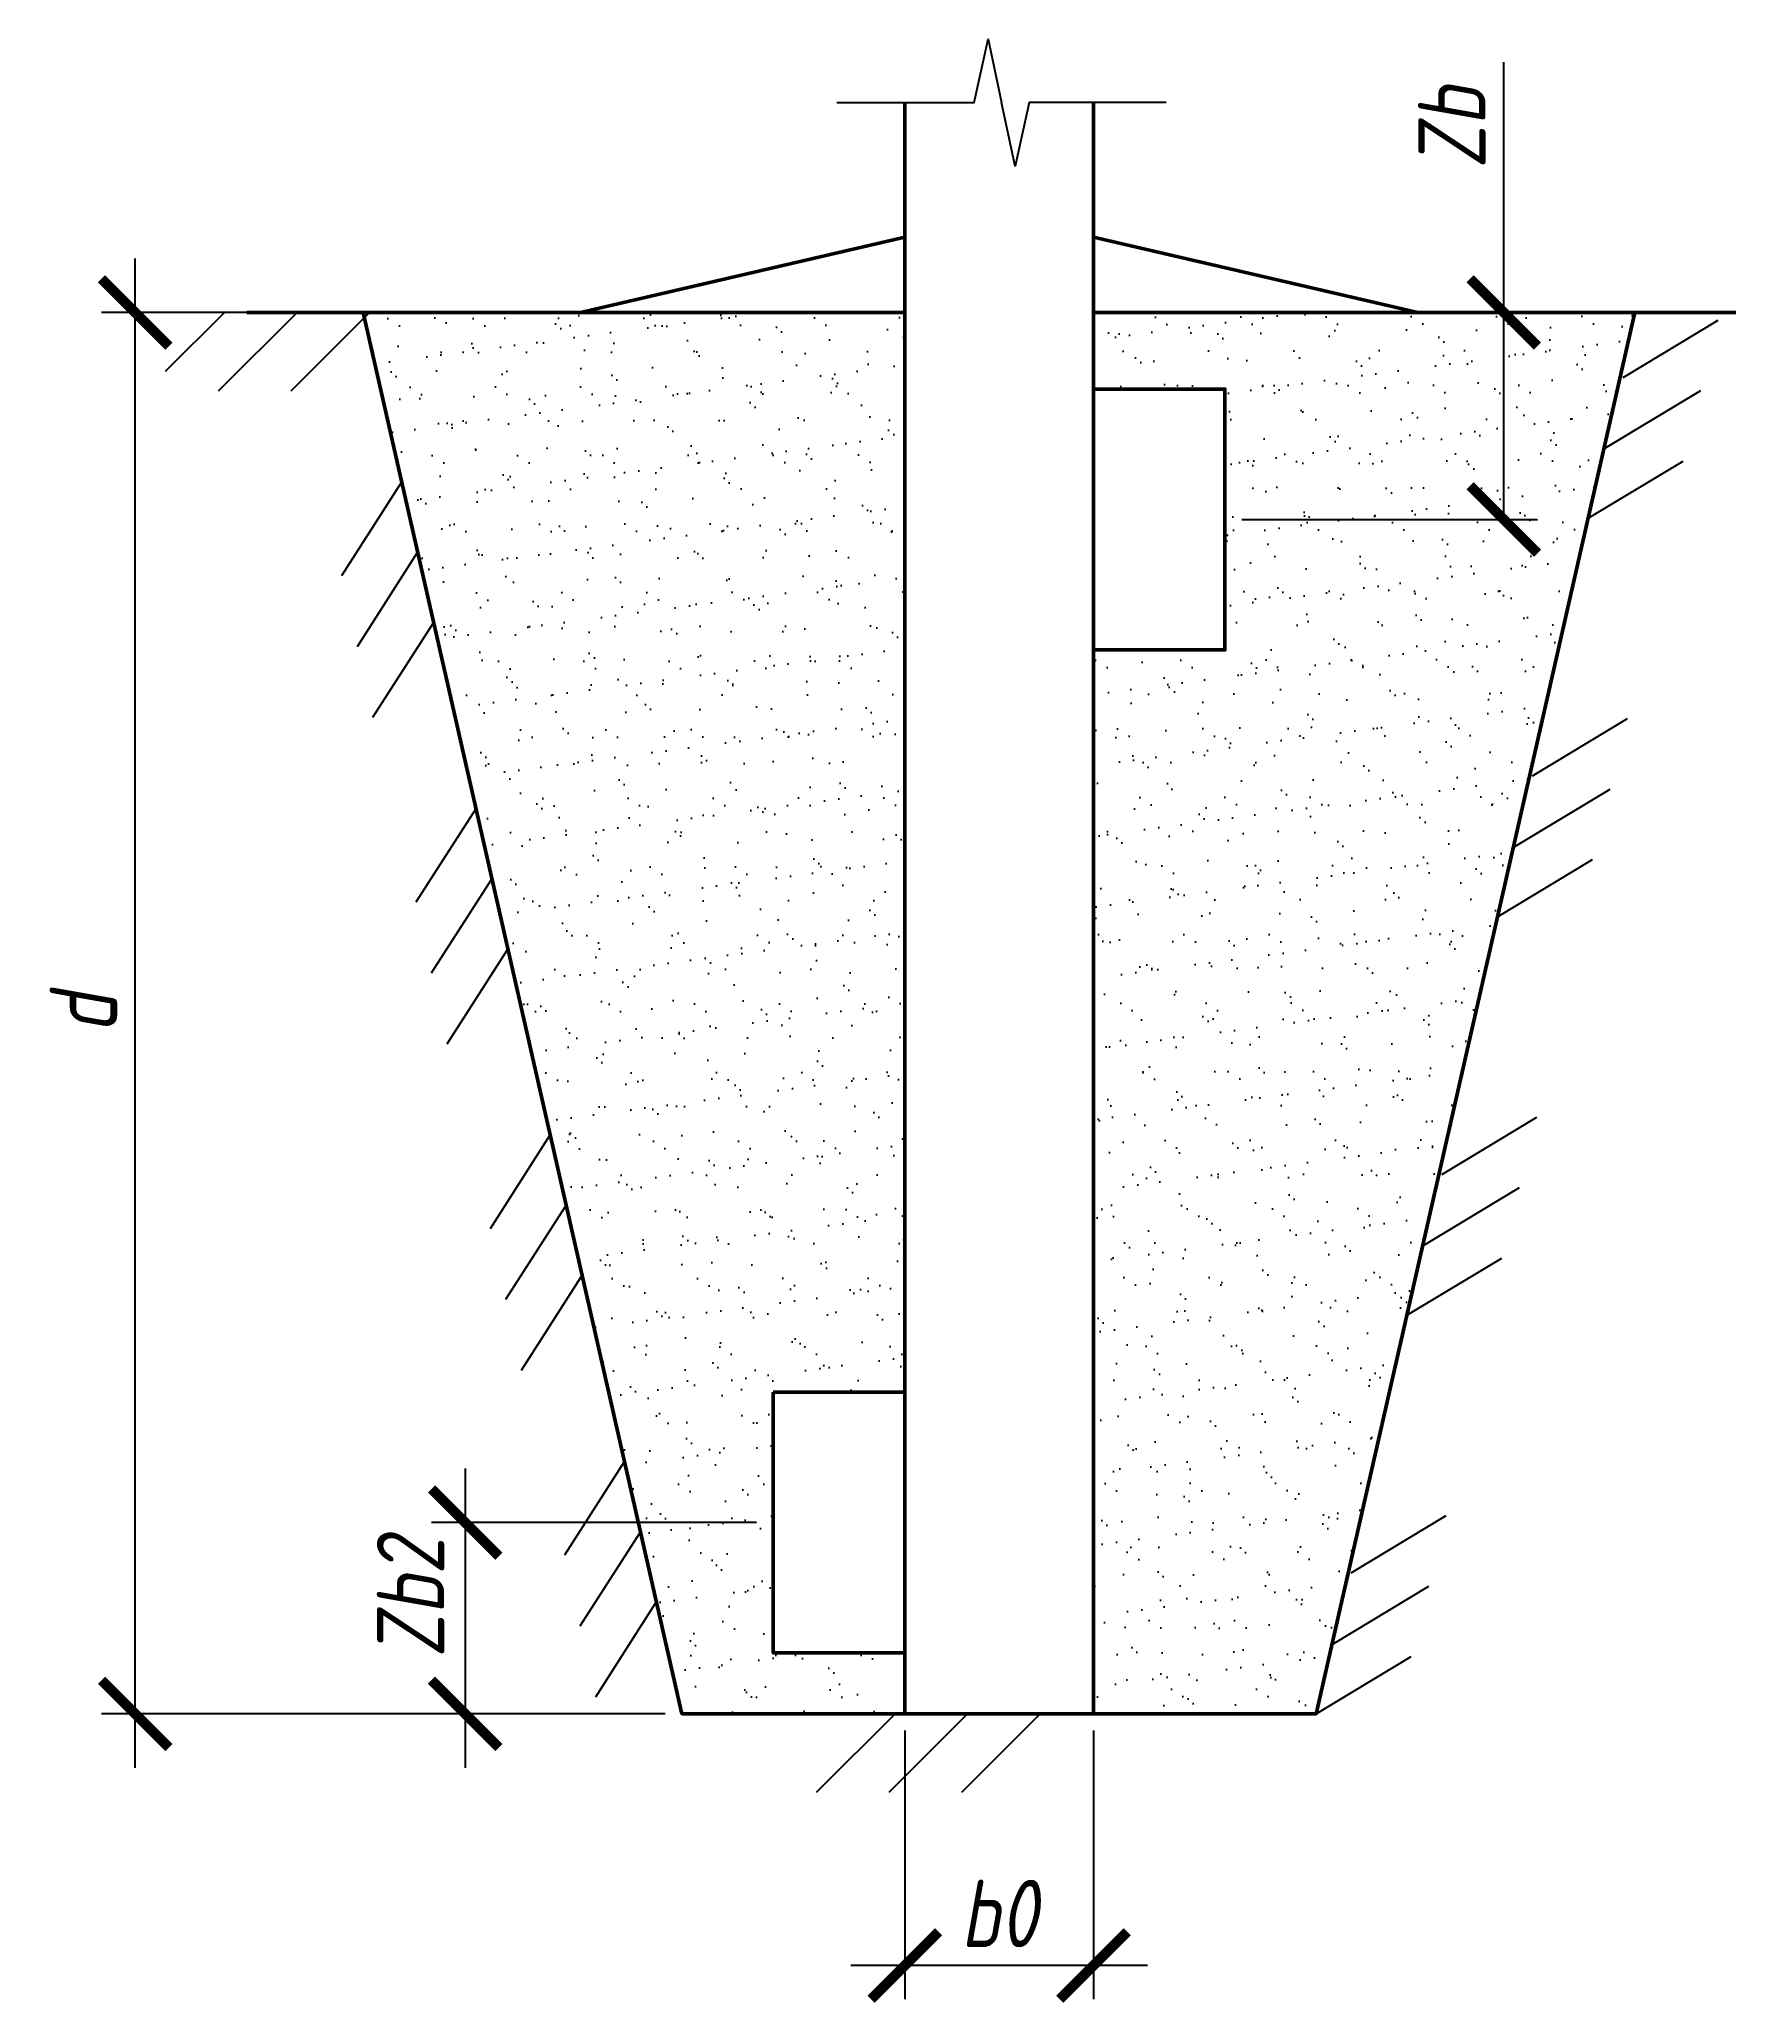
# Model space of a CAD drawing. Header units: millimetres. Extents: x 1576 to 4723, y -2357 to 1286.
import ezdxf

# ---------------------------------------------------------------- set-up
doc = ezdxf.new("R2010")
doc.units = ezdxf.units.MM
doc.styles.add('стиль1', font='spds.shx', dxfattribs={"oblique": 10})
doc.dimstyles.new('ISO-25', dxfattribs={"dimtxt": 2.5, "dimasz": 2.5, "dimexe": 1.25, "dimexo": 0.625, "dimtad": 1, "dimtxsty": 'Standard', "dimcen": 2.5, "dimadec": 0, "dimazin": 0, "dimtfac": 1, "dimtmove": 0, "dimatfit": 3, "dimfxl": 1, "dimarcsym": 0})

# ---------------------------------------------------------------- blocks, each defined once
blk = doc.blocks.new('_ArchTick')
at = {"color": 0, "linetype": 'ByBlock', "const_width": 0.15}
blk.add_lwpolyline([(-0.5, -0.5), (0.5, 0.5)], dxfattribs=at)
blk = doc.blocks.new('*D1')
at = {"color": 0, "lineweight": -2, "transparency": 16777216}
for p, q in [((1753.8, -1920.8), (1753.8, 879.2)), ((2145.5, 779.2), (1691.3, 779.2)), ((2736.8, -1820.8), (1691.3, -1820.8))]:
    blk.add_line(p, q, dxfattribs=at)
at = {"layer": 'Defpoints', "color": 0, "transparency": 16777216}
for p in [(1753.8, 779.2), (2176.7, 779.2), (2768.1, -1820.8)]:
    blk.add_point(p, dxfattribs=at)
at = {"color": 0, "lineweight": -2, "transparency": 16777216, "xscale": 125, "yscale": 125, "zscale": 125}
for p, rotation in [((1753.8, 779.2), 90), ((1753.8, -1820.8), 270)]:
    blk.add_blockref('_ArchTick', p, dxfattribs=dict(at, rotation=rotation))
at = {"color": 0, "lineweight": 15, "transparency": 16777216, "insert": (1657.8, -520.8), "char_height": 125, "attachment_point": 5, "rotation": 90, "style": 'стиль1'}
blk.add_mtext('d', dxfattribs=at)
blk = doc.blocks.new('*D3')
at = {"color": 0, "lineweight": -2, "transparency": 16777216}
for p, q in [((3181.4, -1852), (3181.4, -2350.2)), ((3531.4, -1852), (3531.4, -2350.2)), ((3631.4, -2287.7), (3081.4, -2287.7))]:
    blk.add_line(p, q, dxfattribs=at)
at = {"layer": 'Defpoints', "color": 0, "transparency": 16777216}
for p in [(3181.4, -1820.8), (3531.4, -1820.8), (3181.4, -2287.7)]:
    blk.add_point(p, dxfattribs=at)
at = {"color": 0, "lineweight": -2, "transparency": 16777216, "xscale": 125, "yscale": 125, "zscale": 125, "rotation": 180}
blk.add_blockref('_ArchTick', (3181.4, -2287.7), dxfattribs=at)
at = {"color": 0, "lineweight": -2, "transparency": 16777216, "xscale": 125, "yscale": 125, "zscale": 125}
blk.add_blockref('_ArchTick', (3531.4, -2287.7), dxfattribs=at)
at = {"color": 0, "lineweight": 15, "transparency": 16777216, "insert": (3356.4, -2191.3), "char_height": 125, "attachment_point": 5, "style": 'стиль1'}
blk.add_mtext('b0', dxfattribs=at)
blk = doc.blocks.new('*D4')
at = {"color": 0, "lineweight": -2, "transparency": 16777216}
for p, q in [((4292.7, 779.2), (4292.7, 1243.8)), ((4292.7, 395), (4292.7, 879.2)), ((4312.8, 779.2), (4355.2, 779.2)), ((3806.6, 395), (4355.2, 395))]:
    blk.add_line(p, q, dxfattribs=at)
at = {"layer": 'Defpoints', "color": 0, "transparency": 16777216}
for p in [(4281.5, 779.2), (3775.3, 395), (4292.7, 395)]:
    blk.add_point(p, dxfattribs=at)
at = {"color": 0, "lineweight": -2, "transparency": 16777216, "xscale": 125, "yscale": 125, "zscale": 125}
for p, rotation in [((4292.7, 779.2), 90), ((4292.7, 395), 270)]:
    blk.add_blockref('_ArchTick', p, dxfattribs=dict(at, rotation=rotation))
at = {"color": 0, "lineweight": 15, "transparency": 16777216, "insert": (4196.3, 1122.8), "char_height": 125, "attachment_point": 5, "rotation": 90, "style": 'стиль1'}
blk.add_mtext('Zb', dxfattribs=at)
blk = doc.blocks.new('*D5')
at = {"color": 0, "lineweight": -2, "transparency": 16777216}
for p, q in [((2365.9, -1365.9), (2365.9, -1920.8)), ((2906.2, -1465.9), (2303.4, -1465.9)), ((2736.8, -1820.8), (2303.4, -1820.8))]:
    blk.add_line(p, q, dxfattribs=at)
at = {"layer": 'Defpoints', "color": 0, "transparency": 16777216}
for p in [(2937.4, -1465.9), (2365.9, -1820.8), (2768.1, -1820.8)]:
    blk.add_point(p, dxfattribs=at)
at = {"color": 0, "lineweight": -2, "transparency": 16777216, "xscale": 125, "yscale": 125, "zscale": 125}
for p, rotation in [((2365.9, -1465.9), 90), ((2365.9, -1820.8), 270)]:
    blk.add_blockref('_ArchTick', p, dxfattribs=dict(at, rotation=rotation))
at = {"color": 0, "lineweight": 15, "transparency": 16777216, "insert": (2264.7, -1605.3), "char_height": 125, "attachment_point": 5, "rotation": 90, "style": 'стиль1'}
blk.add_mtext('Zb2', dxfattribs=at)

msp = doc.modelspace()

# ---------------------------------------------------------------- hatches: boundary and pattern name
h = msp.add_hatch()
h.set_pattern_fill('AR-SAND', color=256, scale=2)
h.paths.add_polyline_path([(4535.991, 779.222), (3531.36, 779.222), (3531.36, 636.953), (3775.313, 636.953), (3775.313, 153.003), (3531.36, 153.003), (3531.36, -1820.778), (3944.623, -1820.778)])
h.paths.add_polyline_path([(3181.36, 779.222), (2188.63, 779.222), (2178.934, 769.526), (2768.096, -1820.778), (3181.36, -1820.778), (3181.36, -1707.852), (2937.406, -1707.852), (2937.406, -1223.901), (3181.36, -1223.901)])

# ---------------------------------------------------------------- linework, layer by layer
at = {"linetype": 'Continuous'}
for p, q in [((1810.064, 670.064), (1919.223, 779.222)), ((1908.338, 633.635), (2053.926, 779.222)), ((2043.042, 633.635), (2188.63, 779.222)), ((4514.027, 658.67), (4690.409, 764.882)), ((4481.564, 527.937), (4657.947, 634.148)), ((4449.101, 397.203), (4625.484, 503.414)), ((2137.154, 291.289), (2248.286, 464.613)), ((2165.926, 159.693), (2277.057, 333.018)), ((2194.698, 28.098), (2305.829, 201.423)), ((4345.867, -80.656), (4522.25, 25.555)), ((4313.405, -211.39), (4489.787, -105.179)), ((2274.921, -314.415), (2386.052, -141.091)), ((4280.942, -342.124), (4457.324, -235.913)), ((2303.693, -446.011), (2414.824, -272.686)), ((2332.464, -577.606), (2443.596, -404.281)), ((4177.708, -819.983), (4354.091, -713.772)), ((2412.688, -920.119), (2523.819, -746.795)), ((4145.245, -950.717), (4321.628, -844.506)), ((2441.459, -1051.715), (2552.591, -878.39)), ((4112.783, -1081.451), (4289.165, -975.24)), ((2470.231, -1183.31), (2581.363, -1009.985)), ((2550.454, -1525.823), (2661.586, -1352.499)), ((4009.549, -1559.31), (4185.932, -1453.099)), ((2579.226, -1657.418), (2690.358, -1484.094)), ((3977.086, -1690.044), (4153.469, -1583.833)), ((2607.998, -1789.014), (2719.13, -1615.689)), ((3944.623, -1820.778), (4121.006, -1714.566)), ((3017.677, -1966.365), (3163.265, -1820.778)), ((3152.381, -1966.365), (3297.968, -1820.778)), ((3287.084, -1966.365), (3432.672, -1820.778))]:
    msp.add_line(p, q, dxfattribs=at)
for points in [[(3055.614, 1168.415), (3310.189, 1168.415), (3335.953, 1285.986), (3361.095, 1168.415)], [(3666.575, 1168.415), (3412.001, 1168.415), (3386.236, 1050.845), (3361.095, 1168.415)], [(2768.096, -1820.778), (2176.728, 779.222)], [(3944.623, -1820.778), (4535.991, 779.222)]]:
    msp.add_lwpolyline(points)
at = {"lineweight": 50}
for points in [[(3531.36, 1168.415), (3531.36, -1820.778), (3181.36, -1820.778), (3181.36, 1168.415)], [(2579.856, 779.222), (3181.36, 918.626)], [(4132.863, 779.222), (3531.36, 918.626)], [(1960.717, 779.222), (3181.36, 779.222)], [(4535.991, 779.222), (4359.368, 2.686), (3944.623, -1820.778), (2768.096, -1820.778), (2176.728, 779.222)], [(3131.36, 779.222), (2421.214, 779.222)], [(3531.36, 779.222), (4722.879, 779.222)]]:
    msp.add_lwpolyline(points, dxfattribs=at)
for points in [[(3531.36, 636.953), (3775.313, 636.953), (3775.313, 153.003), (3531.36, 153.003)], [(2937.406, -1223.901), (3181.36, -1223.901), (3181.36, -1707.852), (2937.406, -1707.852)]]:
    msp.add_lwpolyline(points, close=True, dxfattribs=at)

# ---------------------------------------------------------------- dimensions: what is measured, and where the dimension line sits
at = {"lineweight": 15}
for base, p1, p2, text, picture, middle in [((4292.679, 394.978), (4281.522, 779.222), (3775.313, 394.978), 'Zb', '*D4', (4292.679, 1122.759)), ((2365.902, -1820.778), (2937.406, -1465.876), (2768.096, -1820.778), 'Zb2', '*D5', (2365.902, -1605.346))]:
    dim = msp.add_linear_dim(base=base, p1=p1, p2=p2, angle=90, text=text, dimstyle='ISO-25', override={"dimscale": 50, "dimtxsty": 'стиль1', "dimblk1": 'ArchTick', "dimblk2": 'ArchTick', "dimsah": 1, "dimdle": 2}, dxfattribs=at)
    dim.commit()
    dim.dimension.update_dxf_attribs({"geometry": picture, "text_midpoint": middle, "dimtype": 160})
dim = msp.add_linear_dim(base=(1753.834, 779.222), p1=(2768.096, -1820.778), p2=(2176.728, 779.222), angle=90, text='d', dimstyle='ISO-25', override={"dimscale": 50, "dimtxsty": 'стиль1', "dimblk1": 'ArchTick', "dimblk2": 'ArchTick', "dimsah": 1, "dimdle": 2}, dxfattribs=at)
dim.commit()
dim.dimension.update_dxf_attribs({"geometry": '*D1', "text_midpoint": (1657.819, -520.778)})
dim = msp.add_linear_dim(base=(3181.36, -2287.678), p1=(3531.36, -1820.778), p2=(3181.36, -1820.778), text='b0', dimstyle='ISO-25', override={"dimscale": 50, "dimtxsty": 'стиль1', "dimblk1": 'ArchTick', "dimblk2": 'ArchTick', "dimsah": 1, "dimdle": 2}, dxfattribs=at)
dim.commit()
dim.dimension.update_dxf_attribs({"geometry": '*D3', "text_midpoint": (3356.36, -2191.34)})

doc.saveas('drawing.dxf')
